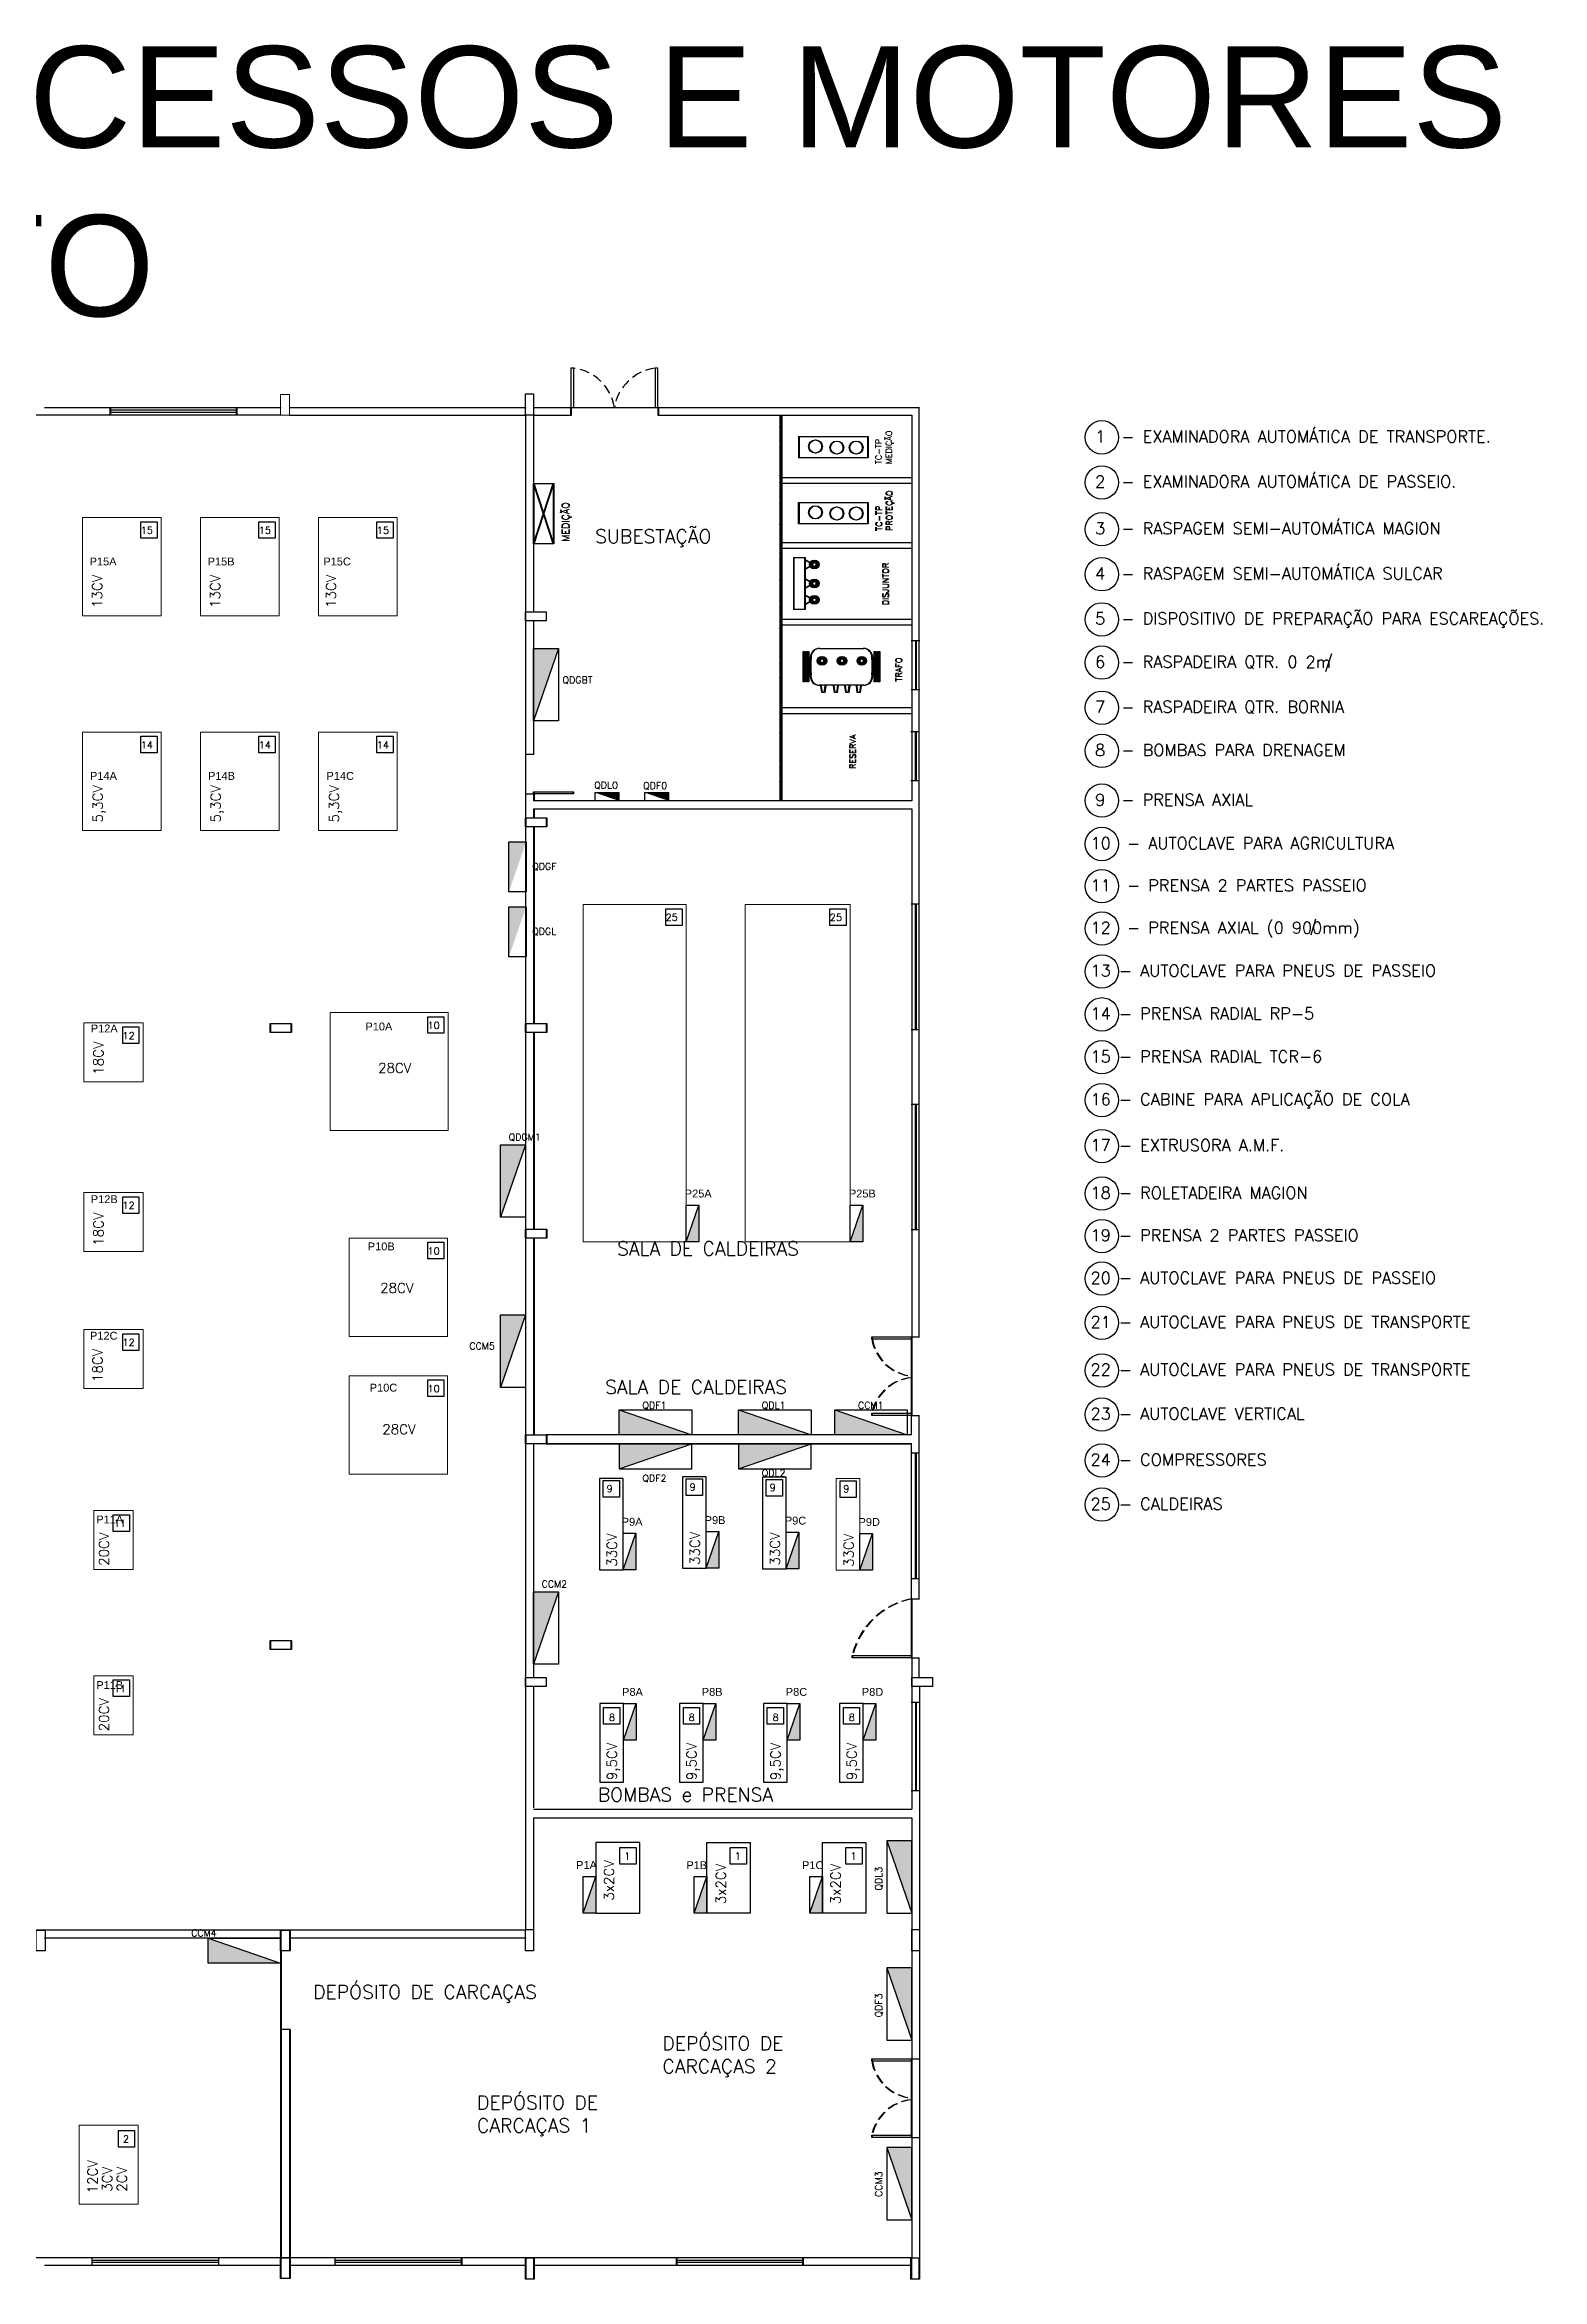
# Model space of a CAD drawing. Extents: x -646 to 641, y -139 to 322.
# Drawn here: x 255.7 to 293.8, y 79.1 to 135.9 of the extents above; entities that cross this region are included whole.
import ezdxf

# ---------------------------------------------------------------- set-up
doc = ezdxf.new("R2010")
doc.units = 0
doc.header["$MEASUREMENT"] = 0
doc.linetypes.add('DASHED2', pattern=[0.375, 0.25, -0.125])
for name, color, linetype in [('_ARQ', 5, 'Continuous'), ('_ARQ-TEXTO', 4, 'Continuous'), ('_ELT-MAQUINAS-TEXTO', 4, 'Continuous'), ('_ELT-MÁQUINAS', 3, 'Continuous'), ('_ELT-PONTO', 2, 'Continuous'), ('_ELT-PONTO-TEXTO', 4, 'Continuous')]:
    doc.layers.add(name, color=color, linetype=linetype)
doc.styles.add('ARIAL', font='arial.ttf')
doc.styles.add('ROMANS', font='romans')
doc.styles.add('textstyle3', font='romans')
doc.styles.add('textstyle4', font='arial.ttf')
doc.styles.add('textstyle7', font='romans__.ttf')

msp = doc.modelspace()

# ---------------------------------------------------------------- hatches: boundary and pattern name
at = {"layer": '_ARQ', "transparency": 33554687}
h = msp.add_hatch(dxfattribs=at)
h.set_pattern_fill('ANSI31', color=256, style=0, pattern_type=0)
h.set_pattern_definition([(45, (5.17517, -7.48815), (-0.08838835, 0.08838835), [])])
h.paths.add_polyline_path([(274.477, 126.481), (274.425, 126.481), (274.425, 116.681), (274.477, 116.681)], flags=0)
h = msp.add_hatch(dxfattribs=at)
h.set_pattern_fill('ANSI31', color=256, style=0, pattern_type=0)
h.set_pattern_definition([(45, (5.19323, -7.48815), (-0.08838835, 0.08838835), [])])
h.paths.add_polyline_path([(274.496, 126.481), (274.443, 126.481), (274.443, 116.681), (274.496, 116.681)], flags=0)
at = {"layer": '_ELT-PONTO', "linetype": 'Continuous', "lineweight": 0, "transparency": 33554687}
h = msp.add_hatch(color=256, dxfattribs=at)
edge = h.paths.add_edge_path(flags=0)
edge.add_arc((275.301, 122.687), 0.111, 180, 360)
edge.add_arc((275.301, 122.687), 0.111, 0, 180)
edge = h.paths.add_edge_path(flags=0)
edge.add_arc((275.301, 122.687), 0.0492, 180, 360, ccw=False)
edge.add_arc((275.301, 122.687), 0.0492, 0, 180, ccw=False)
at = {"layer": '_ELT-PONTO', "linetype": 'Continuous', "transparency": 33554687}
h = msp.add_hatch(color=256, dxfattribs=at)
edge = h.paths.add_edge_path(flags=0)
edge.add_arc((275.319, 122.687), 0.111, 180, 360)
edge.add_arc((275.319, 122.687), 0.111, 0, 180)
edge = h.paths.add_edge_path(flags=0)
edge.add_arc((275.319, 122.687), 0.0492, 180, 360, ccw=False)
edge.add_arc((275.319, 122.687), 0.0492, 0, 180, ccw=False)
at = {"layer": '_ELT-PONTO', "linetype": 'Continuous', "lineweight": 0, "transparency": 33554687}
h = msp.add_hatch(color=256, dxfattribs=at)
edge = h.paths.add_edge_path(flags=0)
edge.add_arc((275.301, 122.203), 0.111, 180, 360)
edge.add_arc((275.301, 122.203), 0.111, 0, 180)
edge = h.paths.add_edge_path(flags=0)
edge.add_arc((275.301, 122.203), 0.0492, 180, 360, ccw=False)
edge.add_arc((275.301, 122.203), 0.0492, 0, 180, ccw=False)
at = {"layer": '_ELT-PONTO', "linetype": 'Continuous', "transparency": 33554687}
h = msp.add_hatch(color=256, dxfattribs=at)
edge = h.paths.add_edge_path(flags=0)
edge.add_arc((275.319, 122.203), 0.111, 180, 360)
edge.add_arc((275.319, 122.203), 0.111, 0, 180)
edge = h.paths.add_edge_path(flags=0)
edge.add_arc((275.319, 122.203), 0.0492, 180, 360, ccw=False)
edge.add_arc((275.319, 122.203), 0.0492, 0, 180, ccw=False)
at = {"layer": '_ELT-PONTO', "linetype": 'Continuous', "lineweight": 0, "transparency": 33554687}
h = msp.add_hatch(color=256, dxfattribs=at)
edge = h.paths.add_edge_path(flags=0)
edge.add_arc((275.301, 121.789), 0.111, 180, 360)
edge.add_arc((275.301, 121.789), 0.111, 0, 180)
edge = h.paths.add_edge_path(flags=0)
edge.add_arc((275.301, 121.789), 0.0492, 180, 360, ccw=False)
edge.add_arc((275.301, 121.789), 0.0492, 0, 180, ccw=False)
at = {"layer": '_ELT-PONTO', "linetype": 'Continuous', "transparency": 33554687}
h = msp.add_hatch(color=256, dxfattribs=at)
edge = h.paths.add_edge_path(flags=0)
edge.add_arc((275.319, 121.789), 0.111, 180, 360)
edge.add_arc((275.319, 121.789), 0.111, 0, 180)
edge = h.paths.add_edge_path(flags=0)
edge.add_arc((275.319, 121.789), 0.0492, 180, 360, ccw=False)
edge.add_arc((275.319, 121.789), 0.0492, 0, 180, ccw=False)
for points in [[(268.168, 118.714), (268.805, 120.554), (268.168, 120.554)], [(267.546, 114.364), (267.986, 115.638), (267.546, 115.638)], [(267.546, 112.715), (267.986, 113.988), (267.546, 113.988)], [(267.332, 106.096), (267.968, 107.937), (267.332, 107.937)], [(267.332, 101.772), (267.968, 103.612), (267.332, 103.612)], [(272.193, 100.564), (270.352, 101.201), (270.352, 100.564)], [(275.226, 100.564), (273.386, 101.201), (273.386, 100.564)], [(277.672, 100.564), (275.832, 101.201), (275.832, 100.564)], [(270.352, 100.335), (270.352, 99.698), (272.193, 100.335)], [(273.386, 100.335), (273.386, 99.698), (275.226, 100.335)], [(268.168, 94.736), (268.805, 96.576), (268.168, 96.576)], [(277.786, 90.243), (277.15, 90.243), (277.786, 88.402)], [(277.786, 87.016), (277.15, 87.016), (277.786, 85.176)], [(277.786, 82.453), (277.15, 82.453), (277.786, 80.613)]]:
    msp.add_hatch(color=256, dxfattribs=at).paths.add_polyline_path(points, flags=0)
at = {"layer": '_ELT-PONTO', "linetype": 'Continuous', "lineweight": 0, "transparency": 33554687}
h = msp.add_hatch(color=256, dxfattribs=at)
edge = h.paths.add_edge_path(flags=0)
edge.add_arc((275.496, 120.238), 0.111, 0, 180)
edge.add_arc((275.496, 120.238), 0.111, 180, 360)
edge = h.paths.add_edge_path(flags=0)
edge.add_arc((275.496, 120.238), 0.0492, 0, 180, ccw=False)
edge.add_arc((275.496, 120.238), 0.0492, 180, 360, ccw=False)
at = {"layer": '_ELT-PONTO', "linetype": 'Continuous', "transparency": 33554687}
h = msp.add_hatch(color=256, dxfattribs=at)
edge = h.paths.add_edge_path(flags=0)
edge.add_arc((275.514, 120.238), 0.111, 0, 180)
edge.add_arc((275.514, 120.238), 0.111, 180, 360)
edge = h.paths.add_edge_path(flags=0)
edge.add_arc((275.514, 120.238), 0.0492, 0, 180, ccw=False)
edge.add_arc((275.514, 120.238), 0.0492, 180, 360, ccw=False)
at = {"layer": '_ELT-PONTO', "linetype": 'Continuous', "lineweight": 0, "transparency": 33554687}
h = msp.add_hatch(color=256, dxfattribs=at)
edge = h.paths.add_edge_path(flags=0)
edge.add_arc((276.004, 120.238), 0.111, 270, 450)
edge.add_arc((276.004, 120.238), 0.111, 90, 270)
edge = h.paths.add_edge_path(flags=0)
edge.add_arc((276.004, 120.238), 0.0492, -90, 90, ccw=False)
edge.add_arc((276.004, 120.238), 0.0492, 90, 270, ccw=False)
at = {"layer": '_ELT-PONTO', "linetype": 'Continuous', "transparency": 33554687}
h = msp.add_hatch(color=256, dxfattribs=at)
edge = h.paths.add_edge_path(flags=0)
edge.add_arc((276.022, 120.238), 0.111, 270, 450)
edge.add_arc((276.022, 120.238), 0.111, 90, 270)
edge = h.paths.add_edge_path(flags=0)
edge.add_arc((276.022, 120.238), 0.0492, -90, 90, ccw=False)
edge.add_arc((276.022, 120.238), 0.0492, 90, 270, ccw=False)
at = {"layer": '_ELT-PONTO', "linetype": 'Continuous', "lineweight": 0, "transparency": 33554687}
h = msp.add_hatch(color=256, dxfattribs=at)
edge = h.paths.add_edge_path(flags=0)
edge.add_arc((276.505, 120.238), 0.111, 0, 180)
edge.add_arc((276.505, 120.238), 0.111, 180, 360)
edge = h.paths.add_edge_path(flags=0)
edge.add_arc((276.505, 120.238), 0.0492, 0, 180, ccw=False)
edge.add_arc((276.505, 120.238), 0.0492, 180, 360, ccw=False)
at = {"layer": '_ELT-PONTO', "linetype": 'Continuous', "transparency": 33554687}
h = msp.add_hatch(color=256, dxfattribs=at)
edge = h.paths.add_edge_path(flags=0)
edge.add_arc((276.523, 120.238), 0.111, 0, 180)
edge.add_arc((276.523, 120.238), 0.111, 180, 360)
edge = h.paths.add_edge_path(flags=0)
edge.add_arc((276.523, 120.238), 0.0492, 0, 180, ccw=False)
edge.add_arc((276.523, 120.238), 0.0492, 180, 360, ccw=False)
at = {"layer": '_ELT-PONTO', "linetype": 'Continuous'}
for points in [[(269.737, 116.888), (270.337, 116.681), (270.337, 116.888)], [(270.999, 116.888), (271.599, 116.681), (271.599, 116.888)]]:
    msp.add_hatch(color=256, dxfattribs=at).paths.add_polyline_path(points)
h = msp.add_hatch(color=256, dxfattribs=at)
h.dxf.hatch_style = 1
h.paths.add_polyline_path([(272.374, 106.405), (272.052, 105.473), (272.374, 105.473)])
h = msp.add_hatch(color=256, dxfattribs=at)
h.dxf.hatch_style = 1
h.paths.add_polyline_path([(276.545, 106.405), (276.222, 105.473), (276.545, 105.473)])
h = msp.add_hatch(color=256, dxfattribs=at)
h.dxf.hatch_style = 1
h.paths.add_polyline_path([(270.771, 98.062), (270.449, 97.13), (270.771, 97.13)])
h = msp.add_hatch(color=256, dxfattribs=at)
h.dxf.hatch_style = 1
h.paths.add_polyline_path([(272.88, 98.105), (272.558, 97.173), (272.88, 97.173)])
h = msp.add_hatch(color=256, dxfattribs=at)
h.dxf.hatch_style = 1
h.paths.add_polyline_path([(274.917, 98.091), (274.594, 97.159), (274.917, 97.159)])
h = msp.add_hatch(color=256, dxfattribs=at)
h.dxf.hatch_style = 1
h.paths.add_polyline_path([(276.79, 98.058), (276.467, 97.126), (276.79, 97.126)])
h = msp.add_hatch(color=256, dxfattribs=at)
h.dxf.hatch_style = 1
h.paths.add_polyline_path([(270.781, 93.738), (270.458, 92.806), (270.781, 92.806)])
h = msp.add_hatch(color=256, dxfattribs=at)
h.dxf.hatch_style = 1
h.paths.add_polyline_path([(272.806, 93.738), (272.484, 92.806), (272.806, 92.806)])
h = msp.add_hatch(color=256, dxfattribs=at)
h.dxf.hatch_style = 1
h.paths.add_polyline_path([(274.941, 93.738), (274.618, 92.806), (274.941, 92.806)])
h = msp.add_hatch(color=256, dxfattribs=at)
h.dxf.hatch_style = 1
h.paths.add_polyline_path([(276.875, 93.738), (276.552, 92.806), (276.875, 92.806)])
h = msp.add_hatch(color=256, dxfattribs=at)
h.dxf.hatch_style = 1
h.paths.add_polyline_path([(269.754, 89.338), (269.431, 88.406), (269.754, 88.406)])
h = msp.add_hatch(color=256, dxfattribs=at)
h.dxf.hatch_style = 1
h.paths.add_polyline_path([(272.578, 89.334), (272.256, 88.402), (272.578, 88.402)])
h = msp.add_hatch(color=256, dxfattribs=at)
h.dxf.hatch_style = 1
h.paths.add_polyline_path([(275.519, 89.334), (275.197, 88.402), (275.519, 88.402)])
at = {"layer": '_ELT-PONTO'}
h = msp.add_hatch(color=256, dxfattribs=at)
h.dxf.hatch_style = 1
h.paths.add_polyline_path([(259.899, 87.768), (259.899, 87.131), (261.739, 87.131)])

# ---------------------------------------------------------------- linework, layer by layer
at = {"layer": '_ARQ'}
for p, q in [((255.739, 126.681), (261.739, 126.681)), ((255.757, 126.681), (261.757, 126.681)), ((257.412, 126.478), (257.412, 126.681)), ((257.43, 126.478), (257.43, 126.681)), ((260.612, 126.681), (260.612, 126.478)), ((260.63, 126.681), (260.63, 126.478)), ((261.968, 126.681), (267.966, 126.681)), ((261.986, 126.681), (267.984, 126.681)), ((268.168, 126.681), (277.968, 126.681)), ((268.186, 126.681), (277.986, 126.681)), ((277.968, 126.681), (277.968, 103.058)), ((257.412, 126.616), (260.609, 126.616)), ((257.412, 126.563), (260.609, 126.563)), ((257.43, 126.616), (260.627, 126.616)), ((257.43, 126.563), (260.627, 126.563)), ((261.968, 126.481), (267.968, 126.481)), ((261.986, 126.481), (267.986, 126.481)), ((267.968, 126.481), (267.968, 87.995)), ((268.168, 126.481), (269.123, 126.481)), ((268.168, 126.481), (268.168, 121.481)), ((268.186, 126.481), (269.141, 126.481)), ((271.333, 126.481), (277.768, 126.481)), ((271.351, 126.481), (277.786, 126.481)), ((274.443, 116.681), (274.443, 126.481)), ((274.477, 116.681), (274.477, 126.481)), ((274.496, 116.681), (274.496, 126.481)), ((277.786, 126.481), (277.786, 116.681)), ((274.477, 124.901), (277.768, 124.901)), ((274.477, 124.751), (277.768, 124.751)), ((274.496, 124.901), (277.786, 124.901)), ((274.496, 124.751), (277.786, 124.751)), ((274.477, 123.251), (277.768, 123.251)), ((274.477, 123.101), (277.768, 123.101)), ((274.496, 123.251), (277.786, 123.251)), ((274.496, 123.101), (277.786, 123.101)), ((274.477, 121.301), (277.768, 121.301)), ((274.477, 121.151), (277.768, 121.151)), ((274.496, 121.301), (277.786, 121.301)), ((274.496, 121.151), (277.786, 121.151)), ((277.768, 120.756), (277.971, 120.756)), ((277.786, 120.756), (277.989, 120.756)), ((277.887, 119.506), (277.887, 120.756)), ((277.905, 119.506), (277.905, 120.756)), ((277.768, 119.506), (277.971, 119.506)), ((277.786, 119.506), (277.989, 119.506)), ((274.477, 119.051), (277.768, 119.051)), ((274.477, 118.901), (277.768, 118.901)), ((274.496, 119.051), (277.786, 119.051)), ((274.496, 118.901), (277.786, 118.901)), ((277.766, 118.444), (277.968, 118.444)), ((277.784, 118.444), (277.986, 118.444)), ((277.884, 117.194), (277.884, 118.444)), ((277.902, 117.194), (277.902, 118.444)), ((277.766, 117.194), (277.968, 117.194)), ((277.784, 117.194), (277.986, 117.194)), ((267.968, 116.86), (268.168, 116.86)), ((267.986, 116.86), (268.186, 116.86)), ((268.168, 116.86), (268.168, 116.681)), ((277.768, 116.681), (268.168, 116.681)), ((268.168, 116.481), (268.168, 116.252)), ((268.168, 116.481), (277.768, 116.481)), ((268.186, 116.86), (268.186, 116.681)), ((277.786, 116.681), (268.186, 116.681)), ((268.186, 116.481), (277.786, 116.481)), ((268.186, 116.481), (268.186, 116.252)), ((277.786, 116.481), (277.786, 103.058)), ((268.168, 116.022), (268.168, 111.022)), ((268.186, 116.022), (268.186, 111.022)), ((277.768, 114.063), (277.968, 114.063)), ((277.786, 114.063), (277.986, 114.063)), ((277.884, 110.863), (277.884, 114.061)), ((277.902, 110.863), (277.902, 114.061)), ((268.168, 110.793), (268.168, 105.793)), ((268.186, 110.793), (268.186, 105.793)), ((277.968, 110.863), (277.768, 110.863)), ((277.986, 110.863), (277.786, 110.863)), ((277.768, 108.974), (277.968, 108.974)), ((277.786, 108.974), (277.986, 108.974)), ((277.884, 105.774), (277.884, 108.971)), ((277.902, 105.774), (277.902, 108.971)), ((277.968, 105.774), (277.768, 105.774)), ((277.986, 105.774), (277.786, 105.774)), ((268.168, 105.564), (268.168, 100.564)), ((268.186, 105.564), (268.186, 100.564)), ((277.768, 103.058), (277.968, 103.058)), ((277.786, 103.058), (277.986, 103.058)), ((277.768, 100.564), (268.493, 100.564)), ((277.786, 100.564), (268.511, 100.564)), ((277.768, 101.058), (277.968, 101.058)), ((277.768, 101.058), (277.768, 100.564)), ((277.786, 101.058), (277.986, 101.058)), ((277.968, 101.058), (277.968, 96.394)), ((268.168, 100.335), (268.168, 94.394)), ((268.493, 100.335), (277.768, 100.335)), ((277.786, 100.335), (268.511, 100.335)), ((277.766, 100.104), (277.968, 100.104)), ((277.784, 100.104), (277.986, 100.104)), ((277.884, 96.904), (277.884, 100.101)), ((277.902, 96.904), (277.902, 100.101)), ((277.968, 96.904), (277.766, 96.904)), ((277.986, 96.904), (277.784, 96.904)), ((277.786, 94.894), (277.786, 91.052)), ((277.968, 94.894), (277.968, 94.394)), ((277.768, 93.773), (277.971, 93.773)), ((277.786, 93.773), (277.989, 93.773)), ((277.887, 91.519), (277.887, 93.77)), ((277.905, 91.519), (277.905, 93.77)), ((277.986, 94.165), (277.986, 79.447)), ((277.971, 91.519), (277.768, 91.519)), ((277.989, 91.519), (277.786, 91.519)), ((268.168, 91.052), (277.768, 91.052)), ((268.186, 91.052), (277.786, 91.052)), ((268.168, 90.829), (277.768, 90.829)), ((268.186, 90.829), (277.786, 90.829)), ((277.786, 90.829), (277.786, 79.647)), ((267.966, 87.972), (224.593, 87.972)), ((267.984, 87.972), (224.611, 87.972)), ((261.739, 87.772), (255.739, 87.772)), ((261.757, 87.772), (255.757, 87.772)), ((267.968, 87.772), (261.968, 87.772)), ((267.986, 87.772), (261.986, 87.772)), ((277.768, 84.703), (277.968, 84.703)), ((277.786, 84.703), (277.986, 84.703)), ((277.768, 82.703), (277.968, 82.703)), ((277.786, 82.703), (277.986, 82.703)), ((277.768, 79.647), (224.593, 79.647)), ((277.786, 79.647), (224.611, 79.647)), ((256.951, 79.447), (256.951, 79.65)), ((256.951, 79.585), (260.148, 79.585)), ((256.951, 79.532), (260.148, 79.532)), ((256.969, 79.585), (260.166, 79.585)), ((256.969, 79.532), (260.166, 79.532)), ((260.169, 79.65), (260.169, 79.447)), ((263.132, 79.447), (263.132, 79.65)), ((263.132, 79.585), (266.329, 79.585)), ((263.132, 79.532), (266.329, 79.532)), ((263.15, 79.585), (266.347, 79.585)), ((263.15, 79.532), (266.347, 79.532)), ((266.332, 79.65), (266.332, 79.447)), ((266.35, 79.65), (266.35, 79.447)), ((271.809, 79.447), (271.809, 79.65)), ((271.809, 79.585), (275.006, 79.585)), ((271.809, 79.532), (275.006, 79.532)), ((271.827, 79.447), (271.827, 79.65)), ((271.827, 79.585), (275.024, 79.585)), ((271.827, 79.532), (275.024, 79.532)), ((275.009, 79.65), (275.009, 79.447)), ((275.027, 79.65), (275.027, 79.447)), ((261.739, 79.447), (255.739, 79.447)), ((261.757, 79.447), (255.757, 79.447)), ((267.966, 79.447), (261.968, 79.447)), ((267.984, 79.447), (261.986, 79.447)), ((277.766, 79.447), (268.168, 79.447)), ((277.784, 79.447), (268.186, 79.447))]:
    msp.add_line(p, q, dxfattribs=at)
at = {"layer": '_ARQ', "linetype": 'Continuous'}
for p, q in [((269.123, 126.481), (269.123, 126.679)), ((269.123, 126.679), (271.333, 126.679)), ((269.141, 126.679), (271.351, 126.679)), ((269.141, 126.481), (269.141, 126.679)), ((271.333, 126.679), (271.333, 126.481)), ((271.351, 126.679), (271.351, 126.481)), ((261.739, 126.481), (224.364, 126.481)), ((261.757, 126.481), (224.611, 126.481)), ((268.168, 121.252), (268.168, 117.86)), ((268.168, 117.86), (267.968, 117.86)), ((268.186, 117.86), (267.986, 117.86)), ((277.768, 103.058), (277.768, 101.058)), ((277.786, 103.058), (277.786, 101.058)), ((277.768, 100.335), (277.768, 96.394)), ((277.768, 96.394), (277.968, 96.394)), ((277.768, 96.394), (277.768, 94.954)), ((277.786, 96.394), (277.786, 94.954)), ((277.786, 96.394), (277.986, 96.394)), ((277.768, 94.894), (277.968, 94.894)), ((277.786, 94.894), (277.986, 94.894)), ((268.168, 94.165), (268.168, 91.08)), ((268.168, 90.829), (268.168, 87.995)), ((261.739, 87.447), (261.739, 79.647)), ((261.757, 87.447), (261.757, 79.647)), ((261.968, 85.447), (261.739, 85.447)), ((261.986, 85.447), (261.757, 85.447)), ((261.968, 85.447), (261.968, 79.647)), ((261.986, 85.447), (261.986, 79.647)), ((277.768, 84.673), (277.768, 82.733)), ((277.786, 84.673), (277.786, 82.733))]:
    msp.add_line(p, q, dxfattribs=at)
for points in [[(269.123, 126.679), (269.193, 126.679), (269.193, 127.679), (269.123, 127.679)], [(271.263, 126.679), (271.333, 126.679), (271.333, 127.679), (271.263, 127.679)], [(268.168, 126.481), (267.966, 126.481), (267.966, 127.029), (268.168, 127.029)], [(277.768, 102.998), (276.768, 102.998), (276.768, 103.058), (277.768, 103.058)], [(277.786, 102.998), (276.786, 102.998), (276.786, 103.058), (277.786, 103.058)], [(277.768, 101.058), (276.768, 101.058), (276.768, 101.118), (277.768, 101.118)], [(277.786, 101.058), (276.786, 101.058), (276.786, 101.118), (277.786, 101.118)], [(277.768, 94.894), (276.268, 94.894), (276.268, 94.954), (277.768, 94.954)], [(277.786, 94.894), (276.286, 94.894), (276.286, 94.954), (277.786, 94.954)], [(268.168, 87.447), (267.966, 87.447), (267.966, 87.995), (268.168, 87.995)], [(277.986, 87.447), (277.784, 87.447), (277.784, 87.995), (277.986, 87.995)], [(277.768, 84.643), (276.768, 84.643), (276.768, 84.703), (277.768, 84.703)], [(277.786, 84.643), (276.786, 84.643), (276.786, 84.703), (277.786, 84.703)], [(277.768, 82.703), (276.768, 82.703), (276.768, 82.763), (277.768, 82.763)], [(277.786, 82.703), (276.786, 82.703), (276.786, 82.763), (277.786, 82.763)], [(268.168, 79.099), (267.966, 79.099), (267.966, 79.647), (268.168, 79.647)], [(268.186, 79.099), (267.984, 79.099), (267.984, 79.647), (268.186, 79.647)], [(277.968, 79.099), (277.766, 79.099), (277.766, 79.647), (277.968, 79.647)], [(277.986, 79.099), (277.784, 79.099), (277.784, 79.647), (277.986, 79.647)]]:
    msp.add_lwpolyline(points, close=True, dxfattribs=at)
at = {"layer": '_ARQ', "lineweight": 0}
msp.add_lwpolyline([(261.968, 127.005), (261.968, 126.481), (261.739, 126.481), (261.739, 127.005)], close=True, dxfattribs=at)
at = {"layer": '_ARQ'}
for points in [[(267.968, 121.481), (268.493, 121.481), (268.493, 121.252), (267.968, 121.252)], [(268.168, 116.86), (268.168, 116.91), (269.168, 116.91), (269.168, 116.86)], [(268.186, 116.86), (268.186, 116.91), (269.186, 116.91), (269.186, 116.86)], [(267.968, 116.252), (268.493, 116.252), (268.493, 116.022), (267.968, 116.022)], [(267.986, 116.252), (268.511, 116.252), (268.511, 116.022), (267.986, 116.022)], [(261.477, 111.022), (262.001, 111.022), (262.001, 110.793), (261.477, 110.793)], [(261.495, 111.022), (262.019, 111.022), (262.019, 110.793), (261.495, 110.793)], [(267.968, 111.022), (268.493, 111.022), (268.493, 110.793), (267.968, 110.793)], [(267.986, 111.022), (268.511, 111.022), (268.511, 110.793), (267.986, 110.793)], [(267.968, 105.793), (268.493, 105.793), (268.493, 105.564), (267.968, 105.564)], [(267.986, 105.793), (268.511, 105.793), (268.511, 105.564), (267.986, 105.564)], [(267.968, 100.564), (268.493, 100.564), (268.493, 100.335), (267.968, 100.335)], [(267.986, 100.564), (268.511, 100.564), (268.511, 100.335), (267.986, 100.335)], [(261.477, 95.335), (262.001, 95.335), (262.001, 95.106), (261.477, 95.106)], [(261.495, 95.335), (262.019, 95.335), (262.019, 95.106), (261.495, 95.106)], [(267.968, 94.394), (268.493, 94.394), (268.493, 94.165), (267.968, 94.165)], [(277.786, 94.394), (278.311, 94.394), (278.311, 94.165), (277.786, 94.165)], [(255.757, 87.972), (255.757, 87.447), (255.528, 87.447), (255.528, 87.972)], [(261.968, 87.972), (261.968, 87.447), (261.739, 87.447), (261.739, 87.972)], [(261.986, 87.972), (261.986, 87.447), (261.757, 87.447), (261.757, 87.972)], [(261.968, 79.647), (261.968, 79.123), (261.739, 79.123), (261.739, 79.647)], [(261.986, 79.647), (261.986, 79.123), (261.757, 79.123), (261.757, 79.647)]]:
    msp.add_lwpolyline(points, close=True, dxfattribs=at)
at = {"layer": '_ARQ', "linetype": 'DASHED2'}
for centre, radius, start, end in [((269.04, 126.485), 1.204, 9.3793, 82.7104), ((271.416, 126.483), 1.204, 97.2896, 170.6207), ((277.889, 103.188), 1.136, 189.6213, 263.9217), ((277.907, 103.188), 1.136, 189.6213, 263.9217), ((277.881, 100.888), 1.136, 96.0783, 170.3787), ((277.899, 100.888), 1.136, 96.0783, 170.3787), ((278.142, 94.504), 1.927, 101.1833, 166.4784), ((278.16, 94.504), 1.927, 101.1833, 166.4784), ((277.889, 84.833), 1.136, 189.6213, 263.9217), ((277.907, 84.833), 1.136, 189.6213, 263.9217), ((277.881, 82.533), 1.136, 96.0783, 170.3787), ((277.899, 82.533), 1.136, 96.0783, 170.3787)]:
    msp.add_arc(centre, radius, start, end, dxfattribs=at)
at = {"layer": '_ARQ-TEXTO'}
for p, q in [((288.309, 119.967), (288.458, 120.427)), ((287.936, 113.275), (288.052, 113.682))]:
    msp.add_line(p, q, dxfattribs=at)
for centre in [(282.618, 125.92), (282.618, 124.775), (282.618, 123.584), (282.618, 122.438), (282.618, 121.293), (282.618, 120.193), (282.618, 119.048), (282.618, 117.951), (282.618, 116.686), (282.618, 115.583), (282.618, 114.509), (282.618, 113.435), (282.618, 112.344), (282.618, 111.253), (282.618, 110.162), (282.618, 109.072), (282.618, 107.905), (282.618, 106.696), (282.618, 105.616), (282.618, 104.536), (282.618, 103.412), (282.618, 102.203), (282.618, 101.08), (282.618, 99.913), (282.618, 98.79)]:
    msp.add_circle(centre, 0.424, dxfattribs=at)
at = {"layer": '_ELT-MAQUINAS-TEXTO'}
for points in [[(258.193, 123.775), (258.605, 123.775), (258.605, 123.353), (258.193, 123.353)], [(261.193, 123.775), (261.605, 123.775), (261.605, 123.353), (261.193, 123.353)], [(264.193, 123.775), (264.605, 123.775), (264.605, 123.353), (264.193, 123.353)], [(258.193, 118.32), (258.605, 118.32), (258.605, 117.898), (258.193, 117.898)], [(261.193, 118.32), (261.605, 118.32), (261.605, 117.898), (261.193, 117.898)], [(264.193, 118.32), (264.605, 118.32), (264.605, 117.898), (264.193, 117.898)], [(271.535, 113.935), (271.947, 113.935), (271.947, 113.513), (271.535, 113.513)], [(275.705, 113.935), (276.118, 113.935), (276.118, 113.513), (275.705, 113.513)], [(257.73, 110.932), (258.143, 110.932), (258.143, 110.51), (257.73, 110.51)], [(265.484, 111.194), (265.896, 111.194), (265.896, 110.771), (265.484, 110.771)], [(257.73, 106.616), (258.143, 106.616), (258.143, 106.193), (257.73, 106.193)], [(265.484, 105.459), (265.896, 105.459), (265.896, 105.036), (265.484, 105.036)], [(257.73, 103.132), (258.143, 103.132), (258.143, 102.71), (257.73, 102.71)], [(265.484, 101.959), (265.896, 101.959), (265.896, 101.536), (265.484, 101.536)], [(272.053, 99.445), (272.466, 99.445), (272.466, 99.022), (272.053, 99.022)], [(274.089, 99.43), (274.502, 99.43), (274.502, 99.008), (274.089, 99.008)], [(269.944, 99.401), (270.357, 99.401), (270.357, 98.979), (269.944, 98.979)], [(275.962, 99.397), (276.375, 99.397), (276.375, 98.975), (275.962, 98.975)], [(257.491, 98.534), (257.903, 98.534), (257.903, 98.111), (257.491, 98.111)], [(257.491, 94.334), (257.903, 94.334), (257.903, 93.911), (257.491, 93.911)], [(269.955, 93.63), (270.367, 93.63), (270.367, 93.207), (269.955, 93.207)], [(271.98, 93.63), (272.393, 93.63), (272.393, 93.207), (271.98, 93.207)], [(274.114, 93.63), (274.527, 93.63), (274.527, 93.207), (274.114, 93.207)], [(276.049, 93.63), (276.461, 93.63), (276.461, 93.207), (276.049, 93.207)], [(270.365, 90.074), (270.778, 90.074), (270.778, 89.651), (270.365, 89.651)], [(273.173, 90.074), (273.586, 90.074), (273.586, 89.651), (273.173, 89.651)], [(276.114, 90.074), (276.527, 90.074), (276.527, 89.651), (276.114, 89.651)], [(257.622, 82.885), (258.034, 82.885), (258.034, 82.462), (257.622, 82.462)]]:
    msp.add_lwpolyline(points, close=True, dxfattribs=at)
at = {"layer": '_ELT-MÁQUINAS', "color": 4, "lineweight": 0}
for points in [[(256.71, 121.384), (258.71, 121.384), (258.71, 123.884), (256.71, 123.884)], [(259.71, 121.384), (261.71, 121.384), (261.71, 123.884), (259.71, 123.884)], [(262.71, 121.384), (264.71, 121.384), (264.71, 123.884), (262.71, 123.884)], [(256.71, 115.929), (258.71, 115.929), (258.71, 118.429), (256.71, 118.429)], [(259.71, 115.929), (261.71, 115.929), (261.71, 118.429), (259.71, 118.429)], [(262.71, 115.929), (264.71, 115.929), (264.71, 118.429), (262.71, 118.429)], [(269.43, 114.043), (272.052, 114.043), (272.052, 105.473), (269.43, 105.473)], [(273.553, 114.043), (276.222, 114.043), (276.222, 105.473), (273.553, 105.473)], [(256.747, 109.541), (258.247, 109.541), (258.247, 111.041), (256.747, 111.041)], [(263.001, 108.302), (266.001, 108.302), (266.001, 111.302), (263.001, 111.302)], [(256.747, 105.224), (258.247, 105.224), (258.247, 106.724), (256.747, 106.724)], [(263.488, 103.067), (265.988, 103.067), (265.988, 105.567), (263.488, 105.567)], [(256.747, 101.741), (258.247, 101.741), (258.247, 103.241), (256.747, 103.241)], [(263.488, 99.567), (265.988, 99.567), (265.988, 102.067), (263.488, 102.067)], [(275.867, 97.126), (276.467, 97.126), (276.467, 99.452), (275.867, 99.452)], [(256.997, 97.141), (257.997, 97.141), (257.997, 98.641), (256.997, 98.641)], [(256.997, 92.941), (257.997, 92.941), (257.997, 94.441), (256.997, 94.441)], [(256.627, 81.013), (258.127, 81.013), (258.127, 83.013), (256.627, 83.013)]]:
    msp.add_lwpolyline(points, close=True, dxfattribs=at)
at = {"layer": '_ELT-MÁQUINAS', "color": 4}
for points in [[(269.849, 97.13), (270.449, 97.13), (270.449, 99.456), (269.849, 99.456)], [(271.958, 97.173), (272.558, 97.173), (272.558, 99.5), (271.958, 99.5)], [(273.994, 97.159), (274.594, 97.159), (274.594, 99.485), (273.994, 99.485)], [(269.858, 91.738), (270.458, 91.738), (270.458, 93.738), (269.858, 93.738)], [(271.884, 91.738), (272.484, 91.738), (272.484, 93.738), (271.884, 93.738)], [(274.018, 91.738), (274.618, 91.738), (274.618, 93.738), (274.018, 93.738)], [(275.952, 91.738), (276.552, 91.738), (276.552, 93.738), (275.952, 93.738)], [(269.754, 88.406), (270.871, 88.406), (270.871, 90.202), (269.754, 90.202)], [(272.578, 90.202), (273.678, 90.202), (273.678, 88.402), (272.578, 88.402)], [(275.519, 90.202), (276.619, 90.202), (276.619, 88.402), (275.519, 88.402)]]:
    msp.add_lwpolyline(points, close=True, dxfattribs=at)
at = {"layer": '_ELT-PONTO', "linetype": 'Continuous'}
for p, q in [((268.168, 123.217), (268.669, 124.744)), ((268.669, 123.217), (268.168, 124.744)), ((268.186, 123.217), (268.687, 124.744)), ((268.687, 123.217), (268.186, 124.744)), ((268.805, 120.554), (268.168, 118.714)), ((275.433, 120.553), (276.548, 120.553)), ((275.451, 120.553), (276.566, 120.553)), ((275.208, 119.842), (275.208, 120.328)), ((275.226, 119.842), (275.226, 120.328)), ((276.773, 120.328), (276.773, 119.842)), ((276.791, 120.328), (276.791, 119.842)), ((276.548, 119.617), (275.433, 119.617)), ((276.566, 119.617), (275.451, 119.617)), ((275.498, 119.432), (275.476, 119.604)), ((275.516, 119.432), (275.494, 119.604)), ((275.563, 119.432), (275.498, 119.432)), ((275.581, 119.432), (275.516, 119.432)), ((275.563, 119.432), (275.588, 119.604)), ((275.581, 119.432), (275.606, 119.604)), ((275.818, 119.432), (275.796, 119.604)), ((275.836, 119.432), (275.814, 119.604)), ((275.883, 119.432), (275.818, 119.432)), ((275.901, 119.432), (275.836, 119.432)), ((275.883, 119.432), (275.908, 119.604)), ((275.901, 119.432), (275.926, 119.604)), ((276.069, 119.617), (275.909, 119.617)), ((276.087, 119.617), (275.927, 119.617)), ((276.108, 119.432), (276.086, 119.604)), ((276.126, 119.432), (276.104, 119.604)), ((276.173, 119.432), (276.108, 119.432)), ((276.191, 119.432), (276.126, 119.432)), ((276.173, 119.432), (276.198, 119.604)), ((276.191, 119.432), (276.216, 119.604)), ((276.401, 119.432), (276.379, 119.604)), ((276.419, 119.432), (276.397, 119.604)), ((276.466, 119.432), (276.401, 119.432)), ((276.484, 119.432), (276.419, 119.432)), ((276.466, 119.432), (276.491, 119.604)), ((276.484, 119.432), (276.509, 119.604)), ((267.968, 107.937), (267.332, 106.096)), ((272.052, 105.473), (272.374, 106.405)), ((276.222, 105.473), (276.545, 106.405)), ((267.968, 103.612), (267.332, 101.772)), ((270.352, 101.201), (272.193, 100.564)), ((273.386, 101.201), (275.226, 100.564)), ((275.832, 101.201), (277.672, 100.564)), ((270.352, 99.698), (272.193, 100.335)), ((273.386, 99.698), (275.226, 100.335)), ((270.449, 97.13), (270.771, 98.062)), ((272.558, 97.173), (272.88, 98.105)), ((274.594, 97.159), (274.917, 98.091)), ((276.467, 97.126), (276.79, 98.058)), ((268.805, 96.576), (268.168, 94.736)), ((270.458, 92.806), (270.781, 93.738)), ((272.484, 92.806), (272.806, 93.738)), ((274.618, 92.806), (274.941, 93.738)), ((276.552, 92.806), (276.875, 93.738)), ((277.15, 90.243), (277.786, 88.402)), ((269.431, 88.406), (269.754, 89.338)), ((272.256, 88.402), (272.578, 89.334)), ((275.197, 88.402), (275.519, 89.334)), ((259.899, 87.768), (261.739, 87.131)), ((277.15, 87.016), (277.786, 85.176)), ((277.15, 82.453), (277.786, 80.613))]:
    msp.add_line(p, q, dxfattribs=at)
at = {"layer": '_ELT-PONTO', "linetype": 'Continuous', "lineweight": 0}
for points in [[(274.911, 125.396), (274.911, 125.938), (276.663, 125.938), (276.663, 125.396)], [(274.78, 121.543), (274.78, 122.862), (275.061, 122.862), (275.061, 121.543)], [(275.264, 122.687), (275.061, 122.804), (275.061, 122.569)], [(275.264, 122.203), (275.061, 122.32), (275.061, 122.086)], [(275.264, 121.789), (275.061, 121.907), (275.061, 121.672)]]:
    msp.add_lwpolyline(points, close=True, dxfattribs=at)
at = {"layer": '_ELT-PONTO', "linetype": 'Continuous'}
for points in [[(274.929, 125.396), (274.929, 125.938), (276.681, 125.938), (276.681, 125.396)], [(268.168, 124.744), (268.669, 124.744), (268.669, 123.217), (268.168, 123.217)], [(268.186, 124.744), (268.687, 124.744), (268.687, 123.217), (268.186, 123.217)], [(274.911, 123.721), (274.911, 124.264), (276.663, 124.264), (276.663, 123.721)], [(274.929, 123.721), (274.929, 124.264), (276.681, 124.264), (276.681, 123.721)], [(274.798, 121.543), (274.798, 122.862), (275.079, 122.862), (275.079, 121.543)], [(275.282, 122.687), (275.079, 122.804), (275.079, 122.569)], [(275.282, 122.203), (275.079, 122.32), (275.079, 122.086)], [(275.282, 121.789), (275.079, 121.907), (275.079, 121.672)], [(268.168, 120.554), (268.805, 120.554), (268.805, 118.714), (268.168, 118.714)], [(275.062, 119.701), (275.024, 119.701), (275.024, 120.478), (275.062, 120.478)], [(275.08, 119.701), (275.042, 119.701), (275.042, 120.478), (275.08, 120.478)], [(275.154, 119.701), (275.116, 119.701), (275.116, 120.478), (275.154, 120.478)], [(275.172, 119.701), (275.134, 119.701), (275.134, 120.478), (275.172, 120.478)], [(276.865, 119.701), (276.827, 119.701), (276.827, 120.478), (276.865, 120.478)], [(276.883, 119.701), (276.845, 119.701), (276.845, 120.478), (276.883, 120.478)], [(276.957, 119.701), (276.919, 119.701), (276.919, 120.478), (276.957, 120.478)], [(276.975, 119.701), (276.937, 119.701), (276.937, 120.478), (276.975, 120.478)], [(275.116, 120.275), (275.062, 120.275), (275.062, 120.328), (275.116, 120.328)], [(275.116, 119.884), (275.062, 119.884), (275.062, 119.936), (275.116, 119.936)], [(275.134, 120.275), (275.08, 120.275), (275.08, 120.328), (275.134, 120.328)], [(275.134, 119.884), (275.08, 119.884), (275.08, 119.936), (275.134, 119.936)], [(275.208, 120.275), (275.154, 120.275), (275.154, 120.328), (275.208, 120.328)], [(275.208, 119.884), (275.154, 119.884), (275.154, 119.936), (275.208, 119.936)], [(275.226, 120.275), (275.172, 120.275), (275.172, 120.328), (275.226, 120.328)], [(275.226, 119.884), (275.172, 119.884), (275.172, 119.936), (275.226, 119.936)], [(276.827, 120.275), (276.773, 120.275), (276.773, 120.328), (276.827, 120.328)], [(276.827, 119.884), (276.773, 119.884), (276.773, 119.936), (276.827, 119.936)], [(276.845, 120.275), (276.791, 120.275), (276.791, 120.328), (276.845, 120.328)], [(276.845, 119.884), (276.791, 119.884), (276.791, 119.936), (276.845, 119.936)], [(276.919, 120.275), (276.865, 120.275), (276.865, 120.328), (276.919, 120.328)], [(276.919, 119.884), (276.865, 119.884), (276.865, 119.936), (276.919, 119.936)], [(276.937, 120.275), (276.883, 120.275), (276.883, 120.328), (276.937, 120.328)], [(276.937, 119.884), (276.883, 119.884), (276.883, 119.936), (276.937, 119.936)], [(270.337, 116.888), (270.337, 116.681), (269.737, 116.681), (269.737, 116.888)], [(271.599, 116.888), (271.599, 116.681), (270.999, 116.681), (270.999, 116.888)], [(267.546, 115.638), (267.986, 115.638), (267.986, 114.364), (267.546, 114.364)], [(267.546, 113.988), (267.986, 113.988), (267.986, 112.715), (267.546, 112.715)], [(267.332, 107.937), (267.968, 107.937), (267.968, 106.096), (267.332, 106.096)], [(272.374, 105.473), (272.052, 105.473), (272.052, 106.405), (272.374, 106.405)], [(276.545, 105.473), (276.222, 105.473), (276.222, 106.405), (276.545, 106.405)], [(267.332, 103.612), (267.968, 103.612), (267.968, 101.772), (267.332, 101.772)], [(270.352, 100.564), (270.352, 101.201), (272.193, 101.201), (272.193, 100.564)], [(273.386, 100.564), (273.386, 101.201), (275.226, 101.201), (275.226, 100.564)], [(275.832, 100.564), (275.832, 101.201), (277.672, 101.201), (277.672, 100.564)], [(270.352, 100.335), (270.352, 99.698), (272.193, 99.698), (272.193, 100.335)], [(273.386, 100.335), (273.386, 99.698), (275.226, 99.698), (275.226, 100.335)], [(270.771, 97.13), (270.449, 97.13), (270.449, 98.062), (270.771, 98.062)], [(272.88, 97.173), (272.558, 97.173), (272.558, 98.105), (272.88, 98.105)], [(274.917, 97.159), (274.594, 97.159), (274.594, 98.091), (274.917, 98.091)], [(276.79, 97.126), (276.467, 97.126), (276.467, 98.058), (276.79, 98.058)], [(268.168, 96.576), (268.805, 96.576), (268.805, 94.736), (268.168, 94.736)], [(270.781, 92.806), (270.458, 92.806), (270.458, 93.738), (270.781, 93.738)], [(272.806, 92.806), (272.484, 92.806), (272.484, 93.738), (272.806, 93.738)], [(274.941, 92.806), (274.618, 92.806), (274.618, 93.738), (274.941, 93.738)], [(276.875, 92.806), (276.552, 92.806), (276.552, 93.738), (276.875, 93.738)], [(277.786, 90.243), (277.15, 90.243), (277.15, 88.402), (277.786, 88.402)], [(269.754, 88.406), (269.431, 88.406), (269.431, 89.338), (269.754, 89.338)], [(272.578, 88.402), (272.256, 88.402), (272.256, 89.334), (272.578, 89.334)], [(275.519, 88.402), (275.197, 88.402), (275.197, 89.334), (275.519, 89.334)], [(259.899, 87.131), (259.899, 87.768), (261.739, 87.768), (261.739, 87.131)], [(277.786, 87.016), (277.15, 87.016), (277.15, 85.176), (277.786, 85.176)], [(277.786, 82.453), (277.15, 82.453), (277.15, 80.613), (277.786, 80.613)]]:
    msp.add_lwpolyline(points, close=True, dxfattribs=at)
for centre, radius in [((275.328, 125.688), 0.167), ((275.346, 125.688), 0.167), ((275.87, 125.659), 0.167), ((275.888, 125.659), 0.167), ((276.362, 125.659), 0.167), ((276.38, 125.659), 0.167), ((275.328, 124.014), 0.167), ((275.346, 124.014), 0.167), ((275.87, 123.985), 0.167), ((275.888, 123.985), 0.167), ((276.362, 123.985), 0.167), ((276.38, 123.985), 0.167), ((275.301, 122.687), 0.111), ((275.319, 122.687), 0.111), ((275.301, 122.687), 0.0492), ((275.319, 122.687), 0.0492), ((275.301, 122.203), 0.111), ((275.319, 122.203), 0.111), ((275.301, 122.203), 0.0492), ((275.319, 122.203), 0.0492), ((275.301, 121.789), 0.111), ((275.319, 121.789), 0.111), ((275.301, 121.789), 0.0492), ((275.319, 121.789), 0.0492), ((275.496, 120.238), 0.111), ((275.514, 120.238), 0.111), ((275.496, 120.238), 0.0492), ((275.514, 120.238), 0.0492), ((276.004, 120.238), 0.111), ((276.022, 120.238), 0.111), ((276.004, 120.238), 0.0492), ((276.022, 120.238), 0.0492), ((276.505, 120.238), 0.111), ((276.523, 120.238), 0.111), ((276.505, 120.238), 0.0492), ((276.523, 120.238), 0.0492)]:
    msp.add_circle(centre, radius, dxfattribs=at)
for centre, start, end in [((275.433, 120.328), 90, 180), ((275.451, 120.328), 90, 180), ((276.548, 120.328), 0, 90), ((276.566, 120.328), 0, 90), ((275.433, 119.842), 180, 270), ((275.451, 119.842), 180, 270), ((276.548, 119.842), 270, 0), ((276.566, 119.842), 270, 0)]:
    msp.add_arc(centre, 0.225, start, end, dxfattribs=at)

# ---------------------------------------------------------------- texts
at = {"layer": '_ARQ-TEXTO', "style": 'textstyle3'}
for s, height, p in [('1  - EXAMINADORA AUTOMÁTICA DE TRANSPORTE.', 0.3, (282.446, 125.791)), ('2  - EXAMINADORA AUTOMÁTICA DE PASSEIO.', 0.3, (282.446, 124.646)), ('3  - RASPAGEM SEMI-AUTOMÁTICA MAGION', 0.3, (282.446, 123.455)), ('SUBESTAÇÃO', 0.35, (269.739, 123.23)), ('4  - RASPAGEM SEMI-AUTOMÁTICA SULCAR', 0.3, (282.446, 122.309)), ('5  - DISPOSITIVO DE PREPARAÇÃO PARA ESCAREAÇÕES.', 0.3, (282.446, 121.164)), ('6  - RASPADEIRA QTR. 0 2m', 0.3, (282.446, 120.064)), ('7  - RASPADEIRA QTR. BORNIA', 0.3, (282.446, 118.919)), ('8  - BOMBAS PARA DRENAGEM', 0.3, (282.446, 117.822)), ('9  - PRENSA AXIAL', 0.3, (282.446, 116.557)), ('10  - AUTOCLAVE PARA AGRICULTURA', 0.3, (282.33, 115.454)), ('11  - PRENSA 2 PARTES PASSEIO', 0.3, (282.33, 114.38)), ('12  - PRENSA AXIAL (0 900mm)', 0.3, (282.33, 113.306)), ('13 - AUTOCLAVE PARA PNEUS DE PASSEIO', 0.3, (282.33, 112.215)), ('14 - PRENSA RADIAL RP-5', 0.3, (282.33, 111.124)), ('15 - PRENSA RADIAL TCR-6', 0.3, (282.33, 110.033)), ('16 - CABINE PARA APLICAÇÃO DE COLA', 0.3, (282.33, 108.943)), ('17 - EXTRUSORA A.M.F.', 0.3, (282.33, 107.776)), ('18 - ROLETADEIRA MAGION', 0.3, (282.33, 106.567)), ('19 - PRENSA 2 PARTES PASSEIO', 0.3, (282.33, 105.487)), ('SALA DE CALDEIRAS', 0.35, (270.295, 105.126)), ('20 - AUTOCLAVE PARA PNEUS DE PASSEIO', 0.3, (282.33, 104.407)), ('21 - AUTOCLAVE PARA PNEUS DE TRANSPORTE', 0.3, (282.33, 103.283)), ('22 - AUTOCLAVE PARA PNEUS DE TRANSPORTE', 0.3, (282.33, 102.074)), ('SALA DE CALDEIRAS', 0.35, (269.993, 101.606)), ('23 - AUTOCLAVE VERTICAL', 0.3, (282.33, 100.951)), ('24 - COMPRESSORES', 0.3, (282.33, 99.784)), ('25 - CALDEIRAS', 0.3, (282.33, 98.661)), ('BOMBAS e PRENSA', 0.35, (269.804, 91.245)), ('DEPÓSITO DE CARCAÇAS', 0.35, (262.57, 86.227))]:
    msp.add_text(s, height=height, dxfattribs=at).set_placement(p)
at = {"layer": '_ARQ-TEXTO', "linetype": 'Continuous', "attachment_point": 1}
for s, insert, char_height, width, style in [('PLANTA DE PROCESSOS E MOTORES POSCIONAMENTO', (226.573, 135.862), 2.57438, 67.67117, 'textstyle4'), ('DEPÓSITO DE \\PCARCAÇAS 2', (271.447, 85.271), 0.35, 7.0685, 'textstyle7'), ('DEPÓSITO DE \\PCARCAÇAS 1', (266.735, 83.767), 0.35, 6.968, 'textstyle7')]:
    msp.add_mtext(s, dxfattribs=dict(at, insert=insert, char_height=char_height, width=width, style=style))
at = {"layer": '_ELT-MAQUINAS-TEXTO', "style": 'textstyle3'}
for s, height, p in [('15', 0.18, (258.189, 123.467)), ('15', 0.18, (261.189, 123.467)), ('15', 0.18, (264.189, 123.467)), ('14', 0.18, (258.189, 118.012)), ('14', 0.18, (261.189, 118.012)), ('14', 0.18, (264.189, 118.012)), ('25', 0.18, (271.531, 113.626)), ('25', 0.18, (275.702, 113.626)), ('12', 0.18, (257.726, 110.624)), ('10', 0.18, (265.48, 110.885)), ('28CV', 0.25, (264.222, 109.766)), ('12', 0.18, (257.726, 106.307)), ('10', 0.18, (265.48, 105.15)), ('28CV', 0.25, (264.275, 104.173)), ('12', 0.18, (257.726, 102.824)), ('10', 0.18, (265.48, 101.65)), ('28CV', 0.25, (264.328, 100.581)), ('9', 0.18, (270.027, 99.107)), ('9', 0.18, (272.137, 99.151)), ('9', 0.18, (274.173, 99.136)), ('9', 0.18, (276.046, 99.103)), ('11', 0.18, (257.506, 98.226)), ('11', 0.18, (257.506, 94.026)), ('8', 0.18, (270.091, 93.293)), ('8', 0.18, (272.116, 93.293)), ('8', 0.18, (274.251, 93.293)), ('8', 0.18, (276.185, 93.293)), ('1', 0.18, (270.48, 89.765)), ('1', 0.18, (273.288, 89.765)), ('1', 0.18, (276.229, 89.765)), ('2', 0.18, (257.737, 82.576))]:
    msp.add_text(s, height=height, dxfattribs=at).set_placement(p)
for s, p in [('13CV', (257.208, 121.584)), ('13CV', (260.206, 121.584)), ('13CV', (263.148, 121.584)), ('5,3CV', (257.22, 116.129)), ('5,3CV', (260.218, 116.129)), ('5,3CV', (263.228, 116.129)), ('18CV', (257.239, 109.718)), ('18CV', (257.239, 105.371)), ('18CV', (257.216, 101.908)), ('20CV', (257.379, 97.235)), ('33CV', (270.289, 97.212)), ('33CV', (272.398, 97.256)), ('33CV', (274.435, 97.241)), ('33CV', (276.308, 97.208)), ('20CV', (257.379, 93.028)), ('9,5CV', (270.288, 91.787)), ('9,5CV', (272.313, 91.787)), ('9,5CV', (274.447, 91.787)), ('9,5CV', (276.382, 91.787)), ('3x2CV', (270.214, 88.725)), ('3x2CV', (273.058, 88.634)), ('3x2CV', (275.974, 88.634)), ('12CV', (257.087, 81.284)), ('3CV', (257.46, 81.325)), ('2CV', (257.834, 81.325))]:
    msp.add_text(s, height=0.25, rotation=90, dxfattribs=at).set_placement(p)
at = {"layer": '_ELT-PONTO-TEXTO', "style": 'textstyle3'}
for s, height, p in [('TC-TP', 0.15, (277.018, 125.236)), ('MEDIÇÃO', 0.15, (277.28, 125.236)), ('PROTEÇÃO', 0.15, (277.28, 123.54)), ('PROTEÇÃO', 0.15, (277.298, 123.54)), ('MEDIÇÃO', 0.176, (269.069, 123.266)), ('MEDIÇÃO', 0.176, (269.087, 123.266)), ('TC-TP', 0.15, (277.018, 123.54)), ('TC-TP', 0.15, (277.036, 123.54)), ('DISJUNTOR', 0.15, (277.188, 121.651)), ('DISJUNTOR', 0.15, (277.206, 121.651)), ('TRAFO', 0.15, (277.521, 119.71)), ('TRAFO', 0.15, (277.539, 119.71)), ('RESERVA', 0.15, (276.35, 117.49)), ('RESERVA', 0.15, (276.368, 117.49)), ('QDL3', 0.176, (277.033, 88.981)), ('QDF3', 0.176, (277.033, 85.755)), ('CCM3', 0.176, (277.033, 81.192))]:
    msp.add_text(s, height=height, rotation=90, dxfattribs=at).set_placement(p)
at = {"layer": '_ELT-PONTO-TEXTO'}
for s, style, p in [('QDGBT', 'ROMANS', (268.909, 119.667)), ('QDL0', 'ROMANS', (269.714, 116.99)), ('QDF0', 'ROMANS', (270.958, 116.977)), ('QDGF', 'textstyle3', (268.138, 114.924)), ('QDGL', 'textstyle3', (268.138, 113.275)), ('QDGM1', 'textstyle3', (267.541, 108.044)), ('CCM5', 'textstyle3', (266.54, 102.736)), ('QDF1', 'textstyle3', (270.94, 101.228)), ('QDL1', 'textstyle3', (273.973, 101.228)), ('CCM1', 'textstyle3', (276.419, 101.228)), ('QDF2', 'textstyle3', (270.94, 99.375)), ('QDL2', 'textstyle3', (273.973, 99.507)), ('CCM2', 'textstyle3', (268.378, 96.684)), ('CCM4', 'textstyle3', (259.471, 87.817))]:
    msp.add_text(s, height=0.176, dxfattribs=dict(at, style=style)).set_placement(p)
at = {"layer": '_ELT-PONTO-TEXTO', "linetype": 'Continuous', "char_height": 0.2, "attachment_point": 1, "style": 'ARIAL'}
for s, insert in [('P15A', (256.89, 122.864)), ('P15B', (259.89, 122.864)), ('P15C', (262.83, 122.864)), ('P14A', (256.9, 117.414)), ('P14B', (259.9, 117.414)), ('P14C', (262.91, 117.414)), ('P12A', (256.92, 110.994)), ('P10A', (263.9, 111.044)), ('P25A', (272.017, 106.798)), ('P25B', (276.188, 106.798)), ('P12B', (256.92, 106.654)), ('P10B', (263.96, 105.454)), ('P12C', (256.9, 103.184)), ('P10C', (264.01, 101.864)), ('P11A', (257.06, 98.514)), ('P9A', (270.414, 98.455)), ('P9B', (272.523, 98.498)), ('P9C', (274.56, 98.484)), ('P9D', (276.433, 98.451)), ('P11B', (257.06, 94.304)), ('P8A', (270.424, 94.131)), ('P8B', (272.449, 94.131)), ('P8C', (274.584, 94.131)), ('P8D', (276.518, 94.131)), ('P1A', (269.255, 89.731)), ('P1B', (272.056, 89.727)), ('P1C', (274.997, 89.727))]:
    msp.add_mtext_dynamic_manual_height_columns(s, width=1.60642, gutter_width=4.242, heights=[0], dxfattribs=dict(at, insert=insert))

doc.saveas('drawing.dxf')
